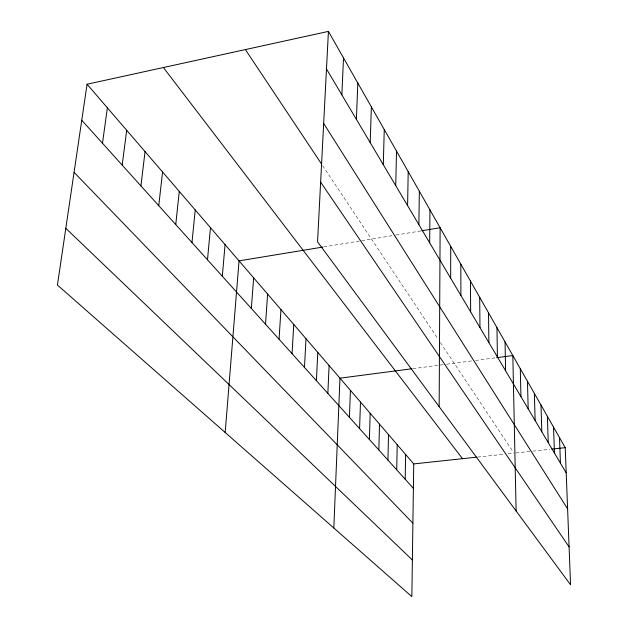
<?xml version="1.0" encoding="UTF-8"?>
<svg xmlns="http://www.w3.org/2000/svg" width="628" height="628" viewBox="0 0 628 628"><rect width="100%" height="100%" fill="white"/><g stroke="black" fill="none" stroke-linecap="round" stroke-linejoin="round"><path stroke-width="0.47" stroke-dasharray="3.14 2.35" d="M323.805 246.906L395.122 235.17M396.064 235.013L420.901 230.923M412.847 368.636L445.668 364.342M446.61 364.216L471.62 360.943M475.506 360.441L495.665 357.803M477.633 457.058L504.378 454.193M508.225 453.777L513.994 453.157M515.878 452.961L531.908 451.242M532.85 451.14L549.955 449.303M322.666 165.698L438.234 339.332M440.401 342.59L513.492 452.403"/><path stroke-width="0.94" d="M450.676 278.212L450.716 246.38M439.16 406.669L440.126 227.76L421.859 230.766M429.662 242.808L429.968 209.901M87.072 84.231L413.734 463.911L411.858 596.6L57.438 285.034L87.072 84.231L328.428 31.4L565.224 447.67L570.562 584.794L317.548 241.811L328.428 31.4M418.884 224.651L419.339 191.21M407.596 205.623L408.2 171.632M405.193 479.243L405.617 454.476M396.715 469.83L397.218 444.71M395.742 185.653L396.519 151.105M387.931 460.081L388.52 434.607M383.292 164.677L384.265 129.556M378.833 449.978L379.516 424.135M369.39 439.498L370.175 413.279M370.19 142.611L371.376 106.901M359.593 428.618L360.48 402.014M349.419 417.33L350.424 390.318M356.398 119.367L357.811 83.053M333.813 527.991L339.968 378.174L411.882 368.762M327.847 393.379L329.103 365.543M341.852 94.852L343.516 57.925M316.394 380.678L317.799 352.402M304.47 367.443L306.024 338.72M292.044 353.643L293.755 324.464M279.067 339.238L280.959 309.588M265.518 324.197L267.599 294.061M251.349 308.474L253.641 277.835M225.177 432.488L239.04 260.863L322.863 247.063M222.32 276.257L225.06 244.614M207.491 259.796L210.466 227.658M191.987 242.581L195.222 209.933M175.754 224.565L179.27 191.399M158.751 205.694L162.566 171.986M140.915 185.896L145.06 151.631M122.185 165.101L126.691 130.279M102.49 143.247L107.38 107.843M496.622 357.677L512.825 355.558L516.122 510.996M413.734 463.911L476.683 457.16M551.863 449.099L565.224 447.67M65.807 228.317L412.376 559.988M74.073 172.339L412.894 523.187M81.758 120.231L413.389 488.333M163.398 67.526L462.498 458.683M320.633 182.159L569.086 546.91M245.383 49.581L321.607 164.104M323.671 123.449L567.602 508.868M326.481 68.962L566.205 472.876M559.493 437.583L560.435 463.15M553.551 427.134L554.453 453.078M547.388 416.309L548.252 442.622M540.991 405.068L541.815 431.781M534.357 393.403L535.135 420.517M527.457 381.274L528.179 408.804M520.29 368.675L520.95 396.629M505.053 341.899L505.587 370.74M496.96 327.659L497.415 356.963M488.505 312.807L488.882 342.59M479.69 297.303L479.973 327.573M470.466 281.093L470.655 311.873M460.819 264.137L460.897 295.435"/></g></svg>
